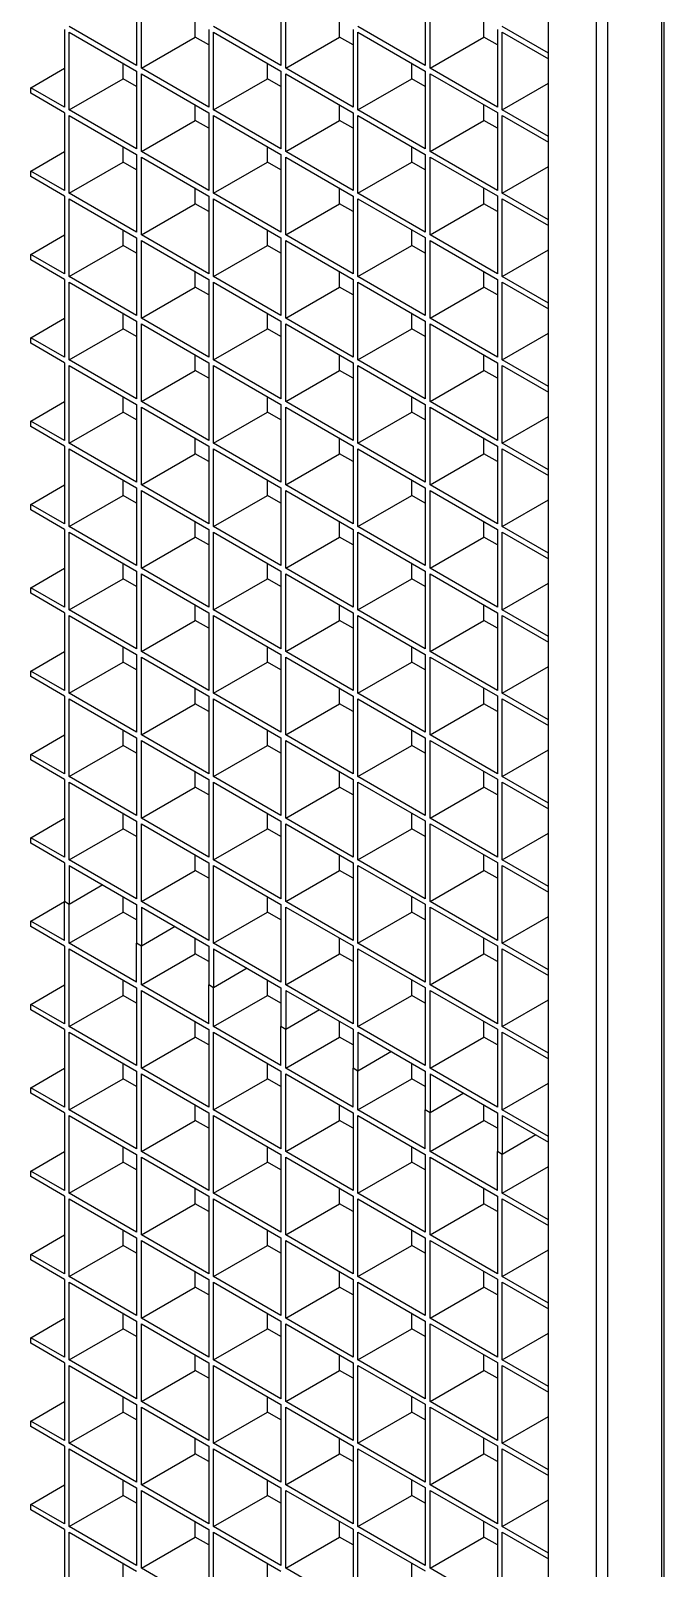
# Model space of a CAD drawing. Header units: millimetres. Extents: x -2042 to 12482, y -7966 to 2297.
# Drawn here: x 3453 to 3685, y -6466 to -5903 of the extents above; entities that cross this region are included whole.
import ezdxf

# ---------------------------------------------------------------- set-up
doc = ezdxf.new("R2010")
doc.units = ezdxf.units.MM

msp = doc.modelspace()

# ---------------------------------------------------------------- linework, layer by layer
at = {"linetype": 'Continuous'}
for p, q in [((3684.45, -7303.45), (3684.45, -4571.43)), ((3685.33, -7302.12), (3685.33, -4570.93)), ((3664.72, -7314.85), (3664.72, -4582.83)), ((3642.87, -7283.11), (3642.87, -4594.22)), ((3660.49, -7293.28), (3660.49, -4604.39)), ((3492.05, -5887.41), (3492.05, -5915.89)), ((3493.81, -5916.91), (3493.81, -5888.43)), ((3544.91, -5887.4), (3544.91, -5915.89)), ((3546.67, -5916.91), (3546.67, -5888.42)), ((3597.77, -5887.4), (3597.77, -5915.88)), ((3599.53, -5916.9), (3599.53, -5888.42)), ((3513.55, -5905.52), (3513.55, -5899.82)), ((3566.4, -5905.51), (3566.4, -5899.81)), ((3619.26, -5905.51), (3619.26, -5899.81)), ((3465.62, -5902.67), (3465.62, -5931.15)), ((3492.05, -5915.89), (3467.39, -5901.65)), ((3467.39, -5903.69), (3492.05, -5917.93)), ((3467.39, -5932.17), (3467.39, -5903.69)), ((3493.81, -5916.91), (3513.55, -5905.52)), ((3518.48, -5908.37), (3513.55, -5905.52)), ((3518.48, -5902.67), (3518.48, -5931.15)), ((3544.91, -5915.89), (3520.24, -5901.65)), ((3520.24, -5903.68), (3544.91, -5917.92)), ((3520.24, -5932.17), (3520.24, -5903.68)), ((3546.67, -5916.91), (3566.4, -5905.51)), ((3571.34, -5908.36), (3566.4, -5905.51)), ((3571.34, -5902.66), (3571.34, -5931.14)), ((3597.77, -5915.88), (3573.1, -5901.64)), ((3573.1, -5903.68), (3597.77, -5917.92)), ((3573.1, -5932.16), (3573.1, -5903.68)), ((3599.53, -5916.9), (3619.26, -5905.51)), ((3624.19, -5908.36), (3619.26, -5905.51)), ((3624.19, -5902.66), (3624.19, -5931.14)), ((3642.87, -5911.4), (3625.96, -5901.64)), ((3625.96, -5903.67), (3642.87, -5913.44)), ((3625.96, -5932.16), (3625.96, -5903.67)), ((3453.29, -5924.03), (3465.62, -5916.91)), ((3487.12, -5920.78), (3487.12, -5915.08)), ((3518.48, -5931.15), (3493.81, -5916.91)), ((3539.98, -5920.77), (3539.98, -5915.07)), ((3571.34, -5931.14), (3546.67, -5916.91)), ((3592.83, -5920.77), (3592.83, -5915.07)), ((3624.19, -5931.14), (3599.53, -5916.9)), ((3467.39, -5932.17), (3487.12, -5920.78)), ((3492.05, -5923.63), (3487.12, -5920.78)), ((3492.05, -5917.93), (3492.05, -5946.41)), ((3493.81, -5918.94), (3518.48, -5933.18)), ((3493.81, -5947.43), (3493.81, -5918.94)), ((3520.24, -5932.17), (3539.98, -5920.77)), ((3544.91, -5923.62), (3539.98, -5920.77)), ((3544.91, -5917.92), (3544.91, -5946.41)), ((3546.67, -5918.94), (3571.34, -5933.18)), ((3546.67, -5947.42), (3546.67, -5918.94)), ((3573.1, -5932.16), (3592.83, -5920.77)), ((3597.77, -5923.62), (3592.83, -5920.77)), ((3597.77, -5917.92), (3597.77, -5946.4)), ((3599.53, -5918.93), (3624.19, -5933.17)), ((3599.53, -5947.42), (3599.53, -5918.93)), ((3625.96, -5932.16), (3642.87, -5922.39)), ((3453.29, -5926.07), (3453.29, -5924.03)), ((3465.62, -5931.15), (3453.29, -5924.03)), ((3465.62, -5933.19), (3453.29, -5926.07)), ((3465.62, -5933.19), (3465.62, -5961.67)), ((3492.05, -5946.41), (3467.39, -5932.17)), ((3467.39, -5934.21), (3492.05, -5948.45)), ((3467.39, -5962.69), (3467.39, -5934.21)), ((3513.55, -5936.04), (3513.55, -5930.34)), ((3518.48, -5933.18), (3518.48, -5961.67)), ((3544.91, -5946.41), (3520.24, -5932.17)), ((3520.24, -5934.2), (3544.91, -5948.44)), ((3520.24, -5962.69), (3520.24, -5934.2)), ((3566.4, -5936.03), (3566.4, -5930.33)), ((3571.34, -5933.18), (3571.34, -5961.66)), ((3597.77, -5946.4), (3573.1, -5932.16)), ((3573.1, -5934.2), (3597.77, -5948.44)), ((3573.1, -5962.68), (3573.1, -5934.2)), ((3619.26, -5936.03), (3619.26, -5930.33)), ((3624.19, -5933.17), (3624.19, -5961.66)), ((3642.87, -5941.92), (3625.96, -5932.16)), ((3625.96, -5934.19), (3642.87, -5943.96)), ((3625.96, -5962.68), (3625.96, -5934.19)), ((3493.81, -5947.43), (3513.55, -5936.04)), ((3518.48, -5938.88), (3513.55, -5936.04)), ((3546.67, -5947.42), (3566.4, -5936.03)), ((3571.34, -5938.88), (3566.4, -5936.03)), ((3599.53, -5947.42), (3619.26, -5936.03)), ((3624.19, -5938.87), (3619.26, -5936.03)), ((3487.12, -5951.3), (3487.12, -5945.6)), ((3539.98, -5951.29), (3539.98, -5945.59)), ((3592.83, -5951.29), (3592.83, -5945.59)), ((3453.29, -5954.55), (3465.62, -5947.43)), ((3467.39, -5962.69), (3487.12, -5951.3)), ((3492.05, -5954.15), (3487.12, -5951.3)), ((3492.05, -5948.45), (3492.05, -5976.93)), ((3518.48, -5961.67), (3493.81, -5947.43)), ((3493.81, -5949.46), (3518.48, -5963.7)), ((3493.81, -5977.95), (3493.81, -5949.46)), ((3520.24, -5962.69), (3539.98, -5951.29)), ((3544.91, -5954.14), (3539.98, -5951.29)), ((3544.91, -5948.44), (3544.91, -5976.92)), ((3571.34, -5961.66), (3546.67, -5947.42)), ((3546.67, -5949.46), (3571.34, -5963.7)), ((3546.67, -5977.94), (3546.67, -5949.46)), ((3573.1, -5962.68), (3592.83, -5951.29)), ((3597.77, -5954.14), (3592.83, -5951.29)), ((3597.77, -5948.44), (3597.77, -5976.92)), ((3624.19, -5961.66), (3599.53, -5947.42)), ((3599.53, -5949.45), (3624.19, -5963.69)), ((3599.53, -5977.94), (3599.53, -5949.45)), ((3453.29, -5956.59), (3453.29, -5954.55)), ((3465.62, -5961.67), (3453.29, -5954.55)), ((3465.62, -5963.71), (3453.29, -5956.59)), ((3625.96, -5962.68), (3642.87, -5952.91)), ((3492.05, -5976.93), (3467.39, -5962.69)), ((3513.55, -5966.56), (3513.55, -5960.85)), ((3544.91, -5976.92), (3520.24, -5962.69)), ((3566.4, -5966.55), (3566.4, -5960.85)), ((3597.77, -5976.92), (3573.1, -5962.68)), ((3619.26, -5966.55), (3619.26, -5960.85)), ((3642.87, -5972.44), (3625.96, -5962.68)), ((3465.62, -5963.71), (3465.62, -5992.19)), ((3467.39, -5964.72), (3492.05, -5978.96)), ((3467.39, -5993.21), (3467.39, -5964.72)), ((3493.81, -5977.95), (3513.55, -5966.56)), ((3518.48, -5969.4), (3513.55, -5966.56)), ((3518.48, -5963.7), (3518.48, -5992.19)), ((3520.24, -5964.72), (3544.91, -5978.96)), ((3520.24, -5993.2), (3520.24, -5964.72)), ((3546.67, -5977.94), (3566.4, -5966.55)), ((3571.34, -5969.4), (3566.4, -5966.55)), ((3571.34, -5963.7), (3571.34, -5992.18)), ((3573.1, -5964.71), (3597.77, -5978.95)), ((3573.1, -5993.2), (3573.1, -5964.71)), ((3599.53, -5977.94), (3619.26, -5966.55)), ((3624.19, -5969.39), (3619.26, -5966.55)), ((3624.19, -5963.69), (3624.19, -5992.18)), ((3625.96, -5964.71), (3642.87, -5974.47)), ((3625.96, -5993.19), (3625.96, -5964.71)), ((3453.29, -5985.07), (3465.62, -5977.95)), ((3487.12, -5981.82), (3487.12, -5976.12)), ((3492.05, -5978.96), (3492.05, -6007.45)), ((3518.48, -5992.19), (3493.81, -5977.95)), ((3539.98, -5981.81), (3539.98, -5976.11)), ((3544.91, -5978.96), (3544.91, -6007.44)), ((3571.34, -5992.18), (3546.67, -5977.94)), ((3592.83, -5981.81), (3592.83, -5976.11)), ((3597.77, -5978.95), (3597.77, -6007.44)), ((3624.19, -5992.18), (3599.53, -5977.94)), ((3453.29, -5987.11), (3453.29, -5985.07)), ((3465.62, -5992.19), (3453.29, -5985.07)), ((3467.39, -5993.21), (3487.12, -5981.82)), ((3492.05, -5984.67), (3487.12, -5981.82)), ((3493.81, -5979.98), (3518.48, -5994.22)), ((3493.81, -6008.47), (3493.81, -5979.98)), ((3520.24, -5993.2), (3539.98, -5981.81)), ((3544.91, -5984.66), (3539.98, -5981.81)), ((3546.67, -5979.98), (3571.34, -5994.22)), ((3546.67, -6008.46), (3546.67, -5979.98)), ((3573.1, -5993.2), (3592.83, -5981.81)), ((3597.77, -5984.65), (3592.83, -5981.81)), ((3599.53, -5979.97), (3624.19, -5994.21)), ((3599.53, -6008.46), (3599.53, -5979.97)), ((3625.96, -5993.19), (3642.87, -5983.43)), ((3465.62, -5994.23), (3453.29, -5987.11)), ((3465.62, -5994.23), (3465.62, -6022.71)), ((3492.05, -6007.45), (3467.39, -5993.21)), ((3467.39, -5995.24), (3492.05, -6009.48)), ((3467.39, -6023.73), (3467.39, -5995.24)), ((3513.55, -5997.07), (3513.55, -5991.37)), ((3518.48, -5994.22), (3518.48, -6022.71)), ((3544.91, -6007.44), (3520.24, -5993.2)), ((3520.24, -5995.24), (3544.91, -6009.48)), ((3520.24, -6023.72), (3520.24, -5995.24)), ((3566.4, -5997.07), (3566.4, -5991.37)), ((3571.34, -5994.22), (3571.34, -6022.7)), ((3597.77, -6007.44), (3573.1, -5993.2)), ((3573.1, -5995.23), (3597.77, -6009.47)), ((3573.1, -6023.72), (3573.1, -5995.23)), ((3619.26, -5997.06), (3619.26, -5991.36)), ((3624.19, -5994.21), (3624.19, -6022.7)), ((3642.87, -6002.96), (3625.96, -5993.19)), ((3625.96, -5995.23), (3642.87, -6004.99)), ((3625.96, -6023.71), (3625.96, -5995.23)), ((3493.81, -6008.47), (3513.55, -5997.07)), ((3518.48, -5999.92), (3513.55, -5997.07)), ((3546.67, -6008.46), (3566.4, -5997.07)), ((3571.34, -5999.92), (3566.4, -5997.07)), ((3599.53, -6008.46), (3619.26, -5997.06)), ((3624.19, -5999.91), (3619.26, -5997.06)), ((3487.12, -6012.34), (3487.12, -6006.64)), ((3539.98, -6012.33), (3539.98, -6006.63)), ((3592.83, -6012.33), (3592.83, -6006.63)), ((3453.29, -6015.59), (3465.62, -6008.47)), ((3467.39, -6023.73), (3487.12, -6012.34)), ((3492.05, -6015.18), (3487.12, -6012.34)), ((3492.05, -6009.48), (3492.05, -6037.97)), ((3518.48, -6022.71), (3493.81, -6008.47)), ((3493.81, -6010.5), (3518.48, -6024.74)), ((3493.81, -6038.98), (3493.81, -6010.5)), ((3520.24, -6023.72), (3539.98, -6012.33)), ((3544.91, -6015.18), (3539.98, -6012.33)), ((3544.91, -6009.48), (3544.91, -6037.96)), ((3571.34, -6022.7), (3546.67, -6008.46)), ((3546.67, -6010.5), (3571.34, -6024.73)), ((3546.67, -6038.98), (3546.67, -6010.5)), ((3573.1, -6023.72), (3592.83, -6012.33)), ((3597.77, -6015.17), (3592.83, -6012.33)), ((3597.77, -6009.47), (3597.77, -6037.96)), ((3624.19, -6022.7), (3599.53, -6008.46)), ((3599.53, -6010.49), (3624.19, -6024.73)), ((3599.53, -6038.97), (3599.53, -6010.49)), ((3453.29, -6017.63), (3453.29, -6015.59)), ((3465.62, -6022.71), (3453.29, -6015.59)), ((3465.62, -6024.74), (3453.29, -6017.63)), ((3625.96, -6023.71), (3642.87, -6013.95)), ((3465.62, -6024.74), (3465.62, -6053.23)), ((3492.05, -6037.97), (3467.39, -6023.73)), ((3513.55, -6027.59), (3513.55, -6021.89)), ((3518.48, -6024.74), (3518.48, -6053.22)), ((3544.91, -6037.96), (3520.24, -6023.72)), ((3566.4, -6027.59), (3566.4, -6021.89)), ((3571.34, -6024.73), (3571.34, -6053.22)), ((3597.77, -6037.96), (3573.1, -6023.72)), ((3619.26, -6027.58), (3619.26, -6021.88)), ((3624.19, -6024.73), (3624.19, -6053.21)), ((3642.87, -6033.48), (3625.96, -6023.71)), ((3467.39, -6025.76), (3492.05, -6040)), ((3467.39, -6054.25), (3467.39, -6025.76)), ((3493.81, -6038.98), (3513.55, -6027.59)), ((3518.48, -6030.44), (3513.55, -6027.59)), ((3520.24, -6025.76), (3544.91, -6040)), ((3520.24, -6054.24), (3520.24, -6025.76)), ((3546.67, -6038.98), (3566.4, -6027.59)), ((3571.34, -6030.44), (3566.4, -6027.59)), ((3573.1, -6025.75), (3597.77, -6039.99)), ((3573.1, -6054.24), (3573.1, -6025.75)), ((3599.53, -6038.97), (3619.26, -6027.58)), ((3624.19, -6030.43), (3619.26, -6027.58)), ((3625.96, -6025.75), (3642.87, -6035.51)), ((3625.96, -6054.23), (3625.96, -6025.75)), ((3453.29, -6046.11), (3465.62, -6038.99)), ((3487.12, -6042.85), (3487.12, -6037.15)), ((3492.05, -6040), (3492.05, -6068.49)), ((3518.48, -6053.22), (3493.81, -6038.98)), ((3493.81, -6041.02), (3518.48, -6055.26)), ((3493.81, -6069.5), (3493.81, -6041.02)), ((3539.98, -6042.85), (3539.98, -6037.15)), ((3544.91, -6040), (3544.91, -6068.48)), ((3571.34, -6053.22), (3546.67, -6038.98)), ((3546.67, -6041.01), (3571.34, -6055.25)), ((3546.67, -6069.5), (3546.67, -6041.01)), ((3592.83, -6042.84), (3592.83, -6037.14)), ((3597.77, -6039.99), (3597.77, -6068.48)), ((3624.19, -6053.21), (3599.53, -6038.97)), ((3599.53, -6041.01), (3624.19, -6055.25)), ((3599.53, -6069.49), (3599.53, -6041.01)), ((3453.29, -6048.14), (3453.29, -6046.11)), ((3465.62, -6053.23), (3453.29, -6046.11)), ((3467.39, -6054.25), (3487.12, -6042.85)), ((3492.05, -6045.7), (3487.12, -6042.85)), ((3520.24, -6054.24), (3539.98, -6042.85)), ((3544.91, -6045.7), (3539.98, -6042.85)), ((3573.1, -6054.24), (3592.83, -6042.84)), ((3597.77, -6045.69), (3592.83, -6042.84)), ((3625.96, -6054.23), (3642.87, -6044.47)), ((3465.62, -6055.26), (3453.29, -6048.14)), ((3513.55, -6058.11), (3513.55, -6052.41)), ((3566.4, -6058.11), (3566.4, -6052.41)), ((3619.26, -6058.1), (3619.26, -6052.4)), ((3465.62, -6055.26), (3465.62, -6083.75)), ((3492.05, -6068.49), (3467.39, -6054.25)), ((3467.39, -6056.28), (3492.05, -6070.52)), ((3467.39, -6084.76), (3467.39, -6056.28)), ((3493.81, -6069.5), (3513.55, -6058.11)), ((3518.48, -6060.96), (3513.55, -6058.11)), ((3518.48, -6055.26), (3518.48, -6083.74)), ((3544.91, -6068.48), (3520.24, -6054.24)), ((3520.24, -6056.28), (3544.91, -6070.52)), ((3520.24, -6084.76), (3520.24, -6056.28)), ((3546.67, -6069.5), (3566.4, -6058.11)), ((3571.34, -6060.95), (3566.4, -6058.11)), ((3571.34, -6055.25), (3571.34, -6083.74)), ((3597.77, -6068.48), (3573.1, -6054.24)), ((3573.1, -6056.27), (3597.77, -6070.51)), ((3573.1, -6084.75), (3573.1, -6056.27)), ((3599.53, -6069.49), (3619.26, -6058.1)), ((3624.19, -6060.95), (3619.26, -6058.1)), ((3624.19, -6055.25), (3624.19, -6083.73)), ((3642.87, -6064), (3625.96, -6054.23)), ((3625.96, -6056.27), (3642.87, -6066.03)), ((3625.96, -6084.75), (3625.96, -6056.27)), ((3453.29, -6076.63), (3465.62, -6069.51)), ((3487.12, -6073.37), (3487.12, -6067.67)), ((3518.48, -6083.74), (3493.81, -6069.5)), ((3539.98, -6073.37), (3539.98, -6067.67)), ((3571.34, -6083.74), (3546.67, -6069.5)), ((3592.83, -6073.36), (3592.83, -6067.66)), ((3624.19, -6083.73), (3599.53, -6069.49)), ((3467.39, -6084.76), (3487.12, -6073.37)), ((3492.05, -6076.22), (3487.12, -6073.37)), ((3492.05, -6070.52), (3492.05, -6099)), ((3493.81, -6071.54), (3518.48, -6085.78)), ((3493.81, -6100.02), (3493.81, -6071.54)), ((3520.24, -6084.76), (3539.98, -6073.37)), ((3544.91, -6076.22), (3539.98, -6073.37)), ((3544.91, -6070.52), (3544.91, -6099)), ((3546.67, -6071.53), (3571.34, -6085.77)), ((3546.67, -6100.02), (3546.67, -6071.53)), ((3573.1, -6084.75), (3592.83, -6073.36)), ((3597.77, -6076.21), (3592.83, -6073.36)), ((3597.77, -6070.51), (3597.77, -6098.99)), ((3599.53, -6071.53), (3624.19, -6085.77)), ((3599.53, -6100.01), (3599.53, -6071.53)), ((3625.96, -6084.75), (3642.87, -6074.99)), ((3453.29, -6078.66), (3453.29, -6076.63)), ((3465.62, -6083.75), (3453.29, -6076.63)), ((3465.62, -6085.78), (3453.29, -6078.66)), ((3465.62, -6085.78), (3465.62, -6114.27)), ((3492.05, -6099), (3467.39, -6084.76)), ((3467.39, -6086.8), (3492.05, -6101.04)), ((3467.39, -6115.28), (3467.39, -6086.8)), ((3513.55, -6088.63), (3513.55, -6082.93)), ((3518.48, -6085.78), (3518.48, -6114.26)), ((3544.91, -6099), (3520.24, -6084.76)), ((3520.24, -6086.79), (3544.91, -6101.03)), ((3520.24, -6115.28), (3520.24, -6086.79)), ((3566.4, -6088.62), (3566.4, -6082.92)), ((3571.34, -6085.77), (3571.34, -6114.26)), ((3597.77, -6098.99), (3573.1, -6084.75)), ((3573.1, -6086.79), (3597.77, -6101.03)), ((3573.1, -6115.27), (3573.1, -6086.79)), ((3619.26, -6088.62), (3619.26, -6082.92)), ((3624.19, -6085.77), (3624.19, -6114.25)), ((3642.87, -6094.51), (3625.96, -6084.75)), ((3625.96, -6086.78), (3642.87, -6096.55)), ((3625.96, -6115.27), (3625.96, -6086.78)), ((3493.81, -6100.02), (3513.55, -6088.63)), ((3518.48, -6091.48), (3513.55, -6088.63)), ((3546.67, -6100.02), (3566.4, -6088.62)), ((3571.34, -6091.47), (3566.4, -6088.62)), ((3599.53, -6100.01), (3619.26, -6088.62)), ((3624.19, -6091.47), (3619.26, -6088.62)), ((3453.29, -6107.15), (3465.62, -6100.03)), ((3487.12, -6103.89), (3487.12, -6098.19)), ((3492.05, -6101.04), (3492.05, -6129.52)), ((3518.48, -6114.26), (3493.81, -6100.02)), ((3493.81, -6102.06), (3518.48, -6116.3)), ((3493.81, -6130.54), (3493.81, -6102.06)), ((3539.98, -6103.89), (3539.98, -6098.19)), ((3544.91, -6101.03), (3544.91, -6129.52)), ((3571.34, -6114.26), (3546.67, -6100.02)), ((3546.67, -6102.05), (3571.34, -6116.29)), ((3546.67, -6130.53), (3546.67, -6102.05)), ((3592.83, -6103.88), (3592.83, -6098.18)), ((3597.77, -6101.03), (3597.77, -6129.51)), ((3624.19, -6114.25), (3599.53, -6100.01)), ((3599.53, -6102.05), (3624.19, -6116.29)), ((3599.53, -6130.53), (3599.53, -6102.05)), ((3453.29, -6109.18), (3453.29, -6107.15)), ((3465.62, -6114.27), (3453.29, -6107.15)), ((3465.62, -6116.3), (3453.29, -6109.18)), ((3467.39, -6115.28), (3487.12, -6103.89)), ((3492.05, -6106.74), (3487.12, -6103.89)), ((3520.24, -6115.28), (3539.98, -6103.89)), ((3544.91, -6106.73), (3539.98, -6103.89)), ((3573.1, -6115.27), (3592.83, -6103.88)), ((3597.77, -6106.73), (3592.83, -6103.88)), ((3625.96, -6115.27), (3642.87, -6105.5)), ((3513.55, -6119.15), (3513.55, -6113.45)), ((3566.4, -6119.14), (3566.4, -6113.44)), ((3619.26, -6119.14), (3619.26, -6113.44)), ((3465.62, -6116.3), (3465.62, -6144.78)), ((3492.05, -6129.52), (3467.39, -6115.28)), ((3467.39, -6117.32), (3492.05, -6131.56)), ((3467.39, -6145.8), (3467.39, -6117.32)), ((3493.81, -6130.54), (3513.55, -6119.15)), ((3518.48, -6122), (3513.55, -6119.15)), ((3518.48, -6116.3), (3518.48, -6144.78)), ((3544.91, -6129.52), (3520.24, -6115.28)), ((3520.24, -6117.31), (3544.91, -6131.55)), ((3520.24, -6145.8), (3520.24, -6117.31)), ((3546.67, -6130.53), (3566.4, -6119.14)), ((3571.34, -6121.99), (3566.4, -6119.14)), ((3571.34, -6116.29), (3571.34, -6144.77)), ((3597.77, -6129.51), (3573.1, -6115.27)), ((3573.1, -6117.31), (3597.77, -6131.55)), ((3573.1, -6145.79), (3573.1, -6117.31)), ((3599.53, -6130.53), (3619.26, -6119.14)), ((3624.19, -6121.99), (3619.26, -6119.14)), ((3624.19, -6116.29), (3624.19, -6144.77)), ((3642.87, -6125.03), (3625.96, -6115.27)), ((3625.96, -6117.3), (3642.87, -6127.07)), ((3625.96, -6145.79), (3625.96, -6117.3)), ((3453.29, -6137.66), (3465.62, -6130.54)), ((3487.12, -6134.41), (3487.12, -6128.71)), ((3492.05, -6131.56), (3492.05, -6160.04)), ((3518.48, -6144.78), (3493.81, -6130.54)), ((3539.98, -6134.41), (3539.98, -6128.7)), ((3544.91, -6131.55), (3544.91, -6160.04)), ((3571.34, -6144.77), (3546.67, -6130.53)), ((3592.83, -6134.4), (3592.83, -6128.7)), ((3597.77, -6131.55), (3597.77, -6160.03)), ((3624.19, -6144.77), (3599.53, -6130.53)), ((3467.39, -6145.8), (3487.12, -6134.41)), ((3492.05, -6137.26), (3487.12, -6134.41)), ((3493.81, -6132.57), (3518.48, -6146.81)), ((3493.81, -6161.06), (3493.81, -6132.57)), ((3520.24, -6145.8), (3539.98, -6134.41)), ((3544.91, -6137.25), (3539.98, -6134.41)), ((3546.67, -6132.57), (3571.34, -6146.81)), ((3546.67, -6161.05), (3546.67, -6132.57)), ((3573.1, -6145.79), (3592.83, -6134.4)), ((3597.77, -6137.25), (3592.83, -6134.4)), ((3599.53, -6132.56), (3624.19, -6146.8)), ((3599.53, -6161.05), (3599.53, -6132.56)), ((3625.96, -6145.79), (3642.87, -6136.02)), ((3453.29, -6139.7), (3453.29, -6137.66)), ((3465.62, -6144.78), (3453.29, -6137.66)), ((3465.62, -6146.82), (3453.29, -6139.7)), ((3465.62, -6146.82), (3465.62, -6175.3)), ((3492.05, -6160.04), (3467.39, -6145.8)), ((3467.39, -6147.84), (3492.05, -6162.08)), ((3467.39, -6176.32), (3467.39, -6147.84)), ((3513.55, -6149.67), (3513.55, -6143.97)), ((3518.48, -6146.81), (3518.48, -6175.3)), ((3544.91, -6160.04), (3520.24, -6145.8)), ((3520.24, -6147.83), (3544.91, -6162.07)), ((3520.24, -6176.32), (3520.24, -6147.83)), ((3566.4, -6149.66), (3566.4, -6143.96)), ((3571.34, -6146.81), (3571.34, -6175.29)), ((3597.77, -6160.03), (3573.1, -6145.79)), ((3573.1, -6147.83), (3597.77, -6162.07)), ((3573.1, -6176.31), (3573.1, -6147.83)), ((3619.26, -6149.66), (3619.26, -6143.96)), ((3624.19, -6146.8), (3624.19, -6175.29)), ((3642.87, -6155.55), (3625.96, -6145.79)), ((3625.96, -6147.82), (3642.87, -6157.59)), ((3625.96, -6176.31), (3625.96, -6147.82)), ((3493.81, -6161.06), (3513.55, -6149.67)), ((3518.48, -6152.51), (3513.55, -6149.67)), ((3546.67, -6161.05), (3566.4, -6149.66)), ((3571.34, -6152.51), (3566.4, -6149.66)), ((3599.53, -6161.05), (3619.26, -6149.66)), ((3624.19, -6152.5), (3619.26, -6149.66)), ((3487.12, -6164.93), (3487.12, -6159.23)), ((3539.98, -6164.92), (3539.98, -6159.22)), ((3592.83, -6164.92), (3592.83, -6159.22)), ((3453.29, -6168.18), (3465.62, -6161.06)), ((3467.39, -6176.32), (3487.12, -6164.93)), ((3492.05, -6167.78), (3487.12, -6164.93)), ((3492.05, -6162.08), (3492.05, -6190.56)), ((3518.48, -6175.3), (3493.81, -6161.06)), ((3493.81, -6163.09), (3518.48, -6177.33)), ((3493.81, -6191.58), (3493.81, -6163.09)), ((3520.24, -6176.32), (3539.98, -6164.92)), ((3544.91, -6167.77), (3539.98, -6164.92)), ((3544.91, -6162.07), (3544.91, -6190.55)), ((3571.34, -6175.29), (3546.67, -6161.05)), ((3546.67, -6163.09), (3571.34, -6177.33)), ((3546.67, -6191.57), (3546.67, -6163.09)), ((3573.1, -6176.31), (3592.83, -6164.92)), ((3597.77, -6167.77), (3592.83, -6164.92)), ((3597.77, -6162.07), (3597.77, -6190.55)), ((3624.19, -6175.29), (3599.53, -6161.05)), ((3599.53, -6163.08), (3624.19, -6177.32)), ((3599.53, -6191.57), (3599.53, -6163.08)), ((3453.29, -6170.22), (3453.29, -6168.18)), ((3465.62, -6175.3), (3453.29, -6168.18)), ((3465.62, -6177.34), (3453.29, -6170.22)), ((3625.96, -6176.31), (3642.87, -6166.54)), ((3492.05, -6190.56), (3467.39, -6176.32)), ((3513.55, -6180.19), (3513.55, -6174.48)), ((3544.91, -6190.55), (3520.24, -6176.32)), ((3566.4, -6180.18), (3566.4, -6174.48)), ((3597.77, -6190.55), (3573.1, -6176.31)), ((3619.26, -6180.18), (3619.26, -6174.47)), ((3642.87, -6186.07), (3625.96, -6176.31)), ((3465.62, -6177.34), (3465.62, -6205.82)), ((3467.39, -6178.35), (3492.05, -6192.59)), ((3467.39, -6206.84), (3467.39, -6178.35)), ((3493.81, -6191.58), (3513.55, -6180.19)), ((3518.48, -6183.03), (3513.55, -6180.19)), ((3518.48, -6177.33), (3518.48, -6205.82)), ((3520.24, -6178.35), (3544.91, -6192.59)), ((3520.24, -6206.83), (3520.24, -6178.35)), ((3546.67, -6191.57), (3566.4, -6180.18)), ((3571.34, -6183.03), (3566.4, -6180.18)), ((3571.34, -6177.33), (3571.34, -6205.81)), ((3573.1, -6178.34), (3597.77, -6192.58)), ((3573.1, -6206.83), (3573.1, -6178.34)), ((3599.53, -6191.57), (3619.26, -6180.18)), ((3624.19, -6183.02), (3619.26, -6180.18)), ((3624.19, -6177.32), (3624.19, -6205.81)), ((3625.96, -6178.34), (3642.87, -6188.1)), ((3625.96, -6206.82), (3625.96, -6178.34)), ((3453.29, -6198.7), (3465.62, -6191.58)), ((3487.12, -6195.45), (3487.12, -6189.75)), ((3492.05, -6192.59), (3492.05, -6221.08)), ((3518.48, -6205.82), (3493.81, -6191.58)), ((3493.81, -6193.61), (3518.48, -6207.85)), ((3493.81, -6222.1), (3493.81, -6193.61)), ((3539.98, -6195.44), (3539.98, -6189.74)), ((3544.91, -6192.59), (3544.91, -6221.07)), ((3571.34, -6205.81), (3546.67, -6191.57)), ((3546.67, -6193.61), (3571.34, -6207.85)), ((3546.67, -6222.09), (3546.67, -6193.61)), ((3592.83, -6195.44), (3592.83, -6189.74)), ((3597.77, -6192.58), (3597.77, -6221.07)), ((3624.19, -6205.81), (3599.53, -6191.57)), ((3599.53, -6193.6), (3624.19, -6207.84)), ((3599.53, -6222.09), (3599.53, -6193.6)), ((3453.29, -6200.74), (3453.29, -6198.7)), ((3465.62, -6205.82), (3453.29, -6198.7)), ((3467.39, -6206.84), (3487.12, -6195.45)), ((3492.05, -6198.29), (3487.12, -6195.45)), ((3520.24, -6206.83), (3539.98, -6195.44)), ((3544.91, -6198.29), (3539.98, -6195.44)), ((3573.1, -6206.83), (3592.83, -6195.44)), ((3597.77, -6198.29), (3592.83, -6195.44)), ((3625.96, -6206.82), (3642.87, -6197.06)), ((3465.62, -6207.86), (3453.29, -6200.74)), ((3513.55, -6210.7), (3513.55, -6205)), ((3566.4, -6210.7), (3566.4, -6205)), ((3619.26, -6210.69), (3619.26, -6204.99)), ((3465.62, -6207.86), (3465.62, -6222.1)), ((3492.05, -6221.08), (3467.39, -6206.84)), ((3467.39, -6208.87), (3492.05, -6223.11)), ((3467.39, -6208.87), (3467.39, -6223.12)), ((3493.81, -6222.1), (3513.55, -6210.7)), ((3518.48, -6213.55), (3513.55, -6210.7)), ((3518.48, -6207.85), (3518.48, -6236.34)), ((3544.91, -6221.07), (3520.24, -6206.83)), ((3520.24, -6208.87), (3544.91, -6223.11)), ((3520.24, -6237.35), (3520.24, -6208.87)), ((3546.67, -6222.09), (3566.4, -6210.7)), ((3571.34, -6213.55), (3566.4, -6210.7)), ((3571.34, -6207.85), (3571.34, -6236.33)), ((3597.77, -6221.07), (3573.1, -6206.83)), ((3573.1, -6208.86), (3597.77, -6223.1)), ((3573.1, -6237.35), (3573.1, -6208.86)), ((3599.53, -6222.09), (3619.26, -6210.69)), ((3624.19, -6213.54), (3619.26, -6210.69)), ((3624.19, -6207.84), (3624.19, -6236.33)), ((3642.87, -6216.59), (3625.96, -6206.82)), ((3625.96, -6208.86), (3642.87, -6218.62)), ((3625.96, -6237.34), (3625.96, -6208.86)), ((3479.72, -6215.99), (3467.39, -6223.12)), ((3487.12, -6225.97), (3487.12, -6220.27)), ((3539.98, -6225.96), (3539.98, -6220.26)), ((3592.83, -6225.96), (3592.83, -6220.25)), ((3453.29, -6229.22), (3465.62, -6222.1)), ((3467.39, -6223.12), (3465.62, -6222.1)), ((3465.62, -6236.34), (3465.62, -6222.1)), ((3467.39, -6237.36), (3467.39, -6223.12)), ((3467.39, -6237.36), (3487.12, -6225.97)), ((3492.05, -6228.81), (3487.12, -6225.97)), ((3492.05, -6223.11), (3492.05, -6237.35)), ((3518.48, -6236.34), (3493.81, -6222.1)), ((3493.81, -6224.13), (3518.48, -6238.37)), ((3493.81, -6224.13), (3493.81, -6238.37)), ((3520.24, -6237.35), (3539.98, -6225.96)), ((3544.91, -6228.81), (3539.98, -6225.96)), ((3544.91, -6223.11), (3544.91, -6251.59)), ((3571.34, -6236.33), (3546.67, -6222.09)), ((3546.67, -6224.13), (3571.34, -6238.36)), ((3546.67, -6252.61), (3546.67, -6224.13)), ((3573.1, -6237.35), (3592.83, -6225.96)), ((3597.77, -6228.8), (3592.83, -6225.96)), ((3597.77, -6223.1), (3597.77, -6251.59)), ((3624.19, -6236.33), (3599.53, -6222.09)), ((3599.53, -6224.12), (3624.19, -6238.36)), ((3599.53, -6252.6), (3599.53, -6224.12)), ((3625.96, -6237.34), (3642.87, -6227.58)), ((3453.29, -6231.25), (3453.29, -6229.22)), ((3465.62, -6236.34), (3453.29, -6229.22)), ((3465.62, -6238.37), (3453.29, -6231.25)), ((3506.15, -6231.25), (3493.81, -6238.37)), ((3465.62, -6238.37), (3465.62, -6266.86)), ((3492.05, -6251.6), (3467.39, -6237.36)), ((3493.81, -6238.37), (3492.05, -6237.35)), ((3492.05, -6251.6), (3492.05, -6237.35)), ((3493.81, -6252.61), (3493.81, -6238.37)), ((3513.55, -6241.22), (3513.55, -6235.52)), ((3518.48, -6238.37), (3518.48, -6252.61)), ((3544.91, -6251.59), (3520.24, -6237.35)), ((3566.4, -6241.22), (3566.4, -6235.52)), ((3571.34, -6238.36), (3571.34, -6266.85)), ((3597.77, -6251.59), (3573.1, -6237.35)), ((3619.26, -6241.21), (3619.26, -6235.51)), ((3624.19, -6238.36), (3624.19, -6266.84)), ((3642.87, -6247.11), (3625.96, -6237.34)), ((3467.39, -6239.39), (3492.05, -6253.63)), ((3467.39, -6267.88), (3467.39, -6239.39)), ((3493.81, -6252.61), (3513.55, -6241.22)), ((3518.48, -6244.07), (3513.55, -6241.22)), ((3520.24, -6239.39), (3544.91, -6253.63)), ((3520.24, -6239.39), (3520.24, -6253.63)), ((3546.67, -6252.61), (3566.4, -6241.22)), ((3571.34, -6244.07), (3566.4, -6241.22)), ((3573.1, -6239.38), (3597.77, -6253.62)), ((3573.1, -6267.87), (3573.1, -6239.38)), ((3599.53, -6252.6), (3619.26, -6241.21)), ((3624.19, -6244.06), (3619.26, -6241.21)), ((3625.96, -6239.38), (3642.87, -6249.14)), ((3625.96, -6267.86), (3625.96, -6239.38)), ((3532.58, -6246.51), (3520.24, -6253.63)), ((3453.29, -6259.74), (3465.62, -6252.62)), ((3487.12, -6256.48), (3487.12, -6250.78)), ((3492.05, -6253.63), (3492.05, -6282.12)), ((3518.48, -6266.85), (3493.81, -6252.61)), ((3493.81, -6254.65), (3518.48, -6268.89)), ((3493.81, -6283.13), (3493.81, -6254.65)), ((3520.24, -6253.63), (3518.48, -6252.61)), ((3518.48, -6266.85), (3518.48, -6252.61)), ((3520.24, -6267.87), (3520.24, -6253.63)), ((3539.98, -6256.48), (3539.98, -6250.78)), ((3544.91, -6253.63), (3544.91, -6267.87)), ((3571.34, -6266.85), (3546.67, -6252.61)), ((3546.67, -6254.64), (3571.34, -6268.88)), ((3546.67, -6254.64), (3546.67, -6268.89)), ((3592.83, -6256.47), (3592.83, -6250.77)), ((3597.77, -6253.62), (3597.77, -6282.11)), ((3624.19, -6266.84), (3599.53, -6252.6)), ((3599.53, -6254.64), (3624.19, -6268.88)), ((3599.53, -6283.12), (3599.53, -6254.64)), ((3453.29, -6261.77), (3453.29, -6259.74)), ((3465.62, -6266.86), (3453.29, -6259.74)), ((3467.39, -6267.88), (3487.12, -6256.48)), ((3492.05, -6259.33), (3487.12, -6256.48)), ((3520.24, -6267.87), (3539.98, -6256.48)), ((3544.91, -6259.33), (3539.98, -6256.48)), ((3573.1, -6267.87), (3592.83, -6256.47)), ((3597.77, -6259.32), (3592.83, -6256.47)), ((3625.96, -6267.86), (3642.87, -6258.1)), ((3465.62, -6268.89), (3453.29, -6261.77)), ((3513.55, -6271.74), (3513.55, -6266.04)), ((3559.01, -6261.76), (3546.67, -6268.89)), ((3566.4, -6271.74), (3566.4, -6266.04)), ((3619.26, -6271.73), (3619.26, -6266.03)), ((3465.62, -6268.89), (3465.62, -6297.38)), ((3492.05, -6282.12), (3467.39, -6267.88)), ((3467.39, -6269.91), (3492.05, -6284.15)), ((3467.39, -6298.39), (3467.39, -6269.91)), ((3493.81, -6283.13), (3513.55, -6271.74)), ((3518.48, -6274.59), (3513.55, -6271.74)), ((3518.48, -6268.89), (3518.48, -6297.37)), ((3544.91, -6282.11), (3520.24, -6267.87)), ((3520.24, -6269.91), (3544.91, -6284.15)), ((3520.24, -6298.39), (3520.24, -6269.91)), ((3546.67, -6268.89), (3544.91, -6267.87)), ((3544.91, -6282.11), (3544.91, -6267.87)), ((3546.67, -6283.13), (3546.67, -6268.89)), ((3546.67, -6283.13), (3566.4, -6271.74)), ((3571.34, -6274.58), (3566.4, -6271.74)), ((3571.34, -6268.88), (3571.34, -6283.13)), ((3597.77, -6282.11), (3573.1, -6267.87)), ((3573.1, -6269.9), (3597.77, -6284.14)), ((3573.1, -6269.9), (3573.1, -6284.14)), ((3599.53, -6283.12), (3619.26, -6271.73)), ((3624.19, -6274.58), (3619.26, -6271.73)), ((3624.19, -6268.88), (3624.19, -6297.36)), ((3642.87, -6277.63), (3625.96, -6267.86)), ((3625.96, -6269.9), (3642.87, -6279.66)), ((3625.96, -6298.38), (3625.96, -6269.9)), ((3585.43, -6277.02), (3573.1, -6284.14)), ((3453.29, -6290.26), (3465.62, -6283.14)), ((3487.12, -6287), (3487.12, -6281.3)), ((3518.48, -6297.37), (3493.81, -6283.13)), ((3539.98, -6287), (3539.98, -6281.3)), ((3571.34, -6297.37), (3546.67, -6283.13)), ((3573.1, -6284.14), (3571.34, -6283.13)), ((3571.34, -6297.37), (3571.34, -6283.13)), ((3592.83, -6286.99), (3592.83, -6281.29)), ((3624.19, -6297.36), (3599.53, -6283.12)), ((3467.39, -6298.39), (3487.12, -6287)), ((3492.05, -6289.85), (3487.12, -6287)), ((3492.05, -6284.15), (3492.05, -6312.63)), ((3493.81, -6285.17), (3518.48, -6299.41)), ((3493.81, -6313.65), (3493.81, -6285.17)), ((3520.24, -6298.39), (3539.98, -6287)), ((3544.91, -6289.85), (3539.98, -6287)), ((3544.91, -6284.15), (3544.91, -6312.63)), ((3546.67, -6285.16), (3571.34, -6299.4)), ((3546.67, -6313.65), (3546.67, -6285.16)), ((3573.1, -6298.38), (3573.1, -6284.14)), ((3573.1, -6298.38), (3592.83, -6286.99)), ((3597.77, -6289.84), (3592.83, -6286.99)), ((3597.77, -6284.14), (3597.77, -6298.38)), ((3599.53, -6285.16), (3624.19, -6299.4)), ((3599.53, -6285.16), (3599.53, -6299.4)), ((3625.96, -6298.38), (3642.87, -6288.62)), ((3453.29, -6292.29), (3453.29, -6290.26)), ((3465.62, -6297.38), (3453.29, -6290.26)), ((3465.62, -6299.41), (3453.29, -6292.29)), ((3611.86, -6292.28), (3599.53, -6299.4)), ((3465.62, -6299.41), (3465.62, -6327.9)), ((3492.05, -6312.63), (3467.39, -6298.39)), ((3467.39, -6300.43), (3492.05, -6314.67)), ((3467.39, -6328.91), (3467.39, -6300.43)), ((3513.55, -6302.26), (3513.55, -6296.56)), ((3518.48, -6299.41), (3518.48, -6327.89)), ((3544.91, -6312.63), (3520.24, -6298.39)), ((3520.24, -6300.42), (3544.91, -6314.66)), ((3520.24, -6328.91), (3520.24, -6300.42)), ((3566.4, -6302.25), (3566.4, -6296.55)), ((3571.34, -6299.4), (3571.34, -6327.89)), ((3597.77, -6312.62), (3573.1, -6298.38)), ((3573.1, -6300.42), (3597.77, -6314.66)), ((3573.1, -6328.9), (3573.1, -6300.42)), ((3599.53, -6299.4), (3597.77, -6298.38)), ((3597.77, -6312.62), (3597.77, -6298.38)), ((3599.53, -6313.64), (3599.53, -6299.4)), ((3619.26, -6302.25), (3619.26, -6296.55)), ((3624.19, -6299.4), (3624.19, -6313.64)), ((3642.87, -6308.14), (3625.96, -6298.38)), ((3625.96, -6300.41), (3642.87, -6310.18)), ((3625.96, -6300.41), (3625.96, -6314.66)), ((3493.81, -6313.65), (3513.55, -6302.26)), ((3518.48, -6305.11), (3513.55, -6302.26)), ((3546.67, -6313.65), (3566.4, -6302.25)), ((3571.34, -6305.1), (3566.4, -6302.25)), ((3599.53, -6313.64), (3619.26, -6302.25)), ((3624.19, -6305.1), (3619.26, -6302.25)), ((3487.12, -6317.52), (3487.12, -6311.82)), ((3539.98, -6317.52), (3539.98, -6311.82)), ((3592.83, -6317.51), (3592.83, -6311.81)), ((3638.29, -6307.53), (3625.96, -6314.66)), ((3453.29, -6320.78), (3465.62, -6313.66)), ((3467.39, -6328.91), (3487.12, -6317.52)), ((3492.05, -6320.37), (3487.12, -6317.52)), ((3492.05, -6314.67), (3492.05, -6343.15)), ((3518.48, -6327.89), (3493.81, -6313.65)), ((3493.81, -6315.69), (3518.48, -6329.93)), ((3493.81, -6344.17), (3493.81, -6315.69)), ((3520.24, -6328.91), (3539.98, -6317.52)), ((3544.91, -6320.36), (3539.98, -6317.52)), ((3544.91, -6314.66), (3544.91, -6343.15)), ((3571.34, -6327.89), (3546.67, -6313.65)), ((3546.67, -6315.68), (3571.34, -6329.92)), ((3546.67, -6344.16), (3546.67, -6315.68)), ((3573.1, -6328.9), (3592.83, -6317.51)), ((3597.77, -6320.36), (3592.83, -6317.51)), ((3597.77, -6314.66), (3597.77, -6343.14)), ((3624.19, -6327.88), (3599.53, -6313.64)), ((3599.53, -6315.68), (3624.19, -6329.92)), ((3599.53, -6344.16), (3599.53, -6315.68)), ((3625.96, -6314.66), (3624.19, -6313.64)), ((3624.19, -6327.88), (3624.19, -6313.64)), ((3625.96, -6328.9), (3625.96, -6314.66)), ((3453.29, -6322.81), (3453.29, -6320.78)), ((3465.62, -6327.9), (3453.29, -6320.78)), ((3465.62, -6329.93), (3453.29, -6322.81)), ((3625.96, -6328.9), (3642.87, -6319.13)), ((3492.05, -6343.15), (3467.39, -6328.91)), ((3513.55, -6332.78), (3513.55, -6327.08)), ((3544.91, -6343.15), (3520.24, -6328.91)), ((3566.4, -6332.77), (3566.4, -6327.07)), ((3597.77, -6343.14), (3573.1, -6328.9)), ((3619.26, -6332.77), (3619.26, -6327.07)), ((3642.87, -6338.66), (3625.96, -6328.9)), ((3465.62, -6329.93), (3465.62, -6358.41)), ((3467.39, -6330.95), (3492.05, -6345.19)), ((3467.39, -6359.43), (3467.39, -6330.95)), ((3493.81, -6344.17), (3513.55, -6332.78)), ((3518.48, -6335.63), (3513.55, -6332.78)), ((3518.48, -6329.93), (3518.48, -6358.41)), ((3520.24, -6330.94), (3544.91, -6345.18)), ((3520.24, -6359.43), (3520.24, -6330.94)), ((3546.67, -6344.16), (3566.4, -6332.77)), ((3571.34, -6335.62), (3566.4, -6332.77)), ((3571.34, -6329.92), (3571.34, -6358.4)), ((3573.1, -6330.94), (3597.77, -6345.18)), ((3573.1, -6359.42), (3573.1, -6330.94)), ((3599.53, -6344.16), (3619.26, -6332.77)), ((3624.19, -6335.62), (3619.26, -6332.77)), ((3624.19, -6329.92), (3624.19, -6358.4)), ((3625.96, -6330.93), (3642.87, -6340.7)), ((3625.96, -6359.42), (3625.96, -6330.93)), ((3453.29, -6351.29), (3465.62, -6344.17)), ((3487.12, -6348.04), (3487.12, -6342.34)), ((3492.05, -6345.19), (3492.05, -6373.67)), ((3518.48, -6358.41), (3493.81, -6344.17)), ((3539.98, -6348.03), (3539.98, -6342.33)), ((3544.91, -6345.18), (3544.91, -6373.67)), ((3571.34, -6358.4), (3546.67, -6344.16)), ((3592.83, -6348.03), (3592.83, -6342.33)), ((3597.77, -6345.18), (3597.77, -6373.66)), ((3624.19, -6358.4), (3599.53, -6344.16)), ((3453.29, -6353.33), (3453.29, -6351.29)), ((3465.62, -6358.41), (3453.29, -6351.29)), ((3467.39, -6359.43), (3487.12, -6348.04)), ((3492.05, -6350.89), (3487.12, -6348.04)), ((3493.81, -6346.2), (3518.48, -6360.44)), ((3493.81, -6374.69), (3493.81, -6346.2)), ((3520.24, -6359.43), (3539.98, -6348.03)), ((3544.91, -6350.88), (3539.98, -6348.03)), ((3546.67, -6346.2), (3571.34, -6360.44)), ((3546.67, -6374.68), (3546.67, -6346.2)), ((3573.1, -6359.42), (3592.83, -6348.03)), ((3597.77, -6350.88), (3592.83, -6348.03)), ((3599.53, -6346.19), (3624.19, -6360.43)), ((3599.53, -6374.68), (3599.53, -6346.19)), ((3625.96, -6359.42), (3642.87, -6349.65)), ((3465.62, -6360.45), (3453.29, -6353.33)), ((3465.62, -6360.45), (3465.62, -6388.93)), ((3492.05, -6373.67), (3467.39, -6359.43)), ((3467.39, -6361.47), (3492.05, -6375.71)), ((3467.39, -6389.95), (3467.39, -6361.47)), ((3513.55, -6363.3), (3513.55, -6357.6)), ((3518.48, -6360.44), (3518.48, -6388.93)), ((3544.91, -6373.67), (3520.24, -6359.43)), ((3520.24, -6361.46), (3544.91, -6375.7)), ((3520.24, -6389.94), (3520.24, -6361.46)), ((3566.4, -6363.29), (3566.4, -6357.59)), ((3571.34, -6360.44), (3571.34, -6388.92)), ((3597.77, -6373.66), (3573.1, -6359.42)), ((3573.1, -6361.46), (3597.77, -6375.7)), ((3573.1, -6389.94), (3573.1, -6361.46)), ((3619.26, -6363.29), (3619.26, -6357.59)), ((3624.19, -6360.43), (3624.19, -6388.92)), ((3642.87, -6369.18), (3625.96, -6359.42)), ((3625.96, -6361.45), (3642.87, -6371.22)), ((3625.96, -6389.94), (3625.96, -6361.45)), ((3493.81, -6374.69), (3513.55, -6363.3)), ((3518.48, -6366.14), (3513.55, -6363.3)), ((3546.67, -6374.68), (3566.4, -6363.29)), ((3571.34, -6366.14), (3566.4, -6363.29)), ((3599.53, -6374.68), (3619.26, -6363.29)), ((3624.19, -6366.13), (3619.26, -6363.29)), ((3487.12, -6378.56), (3487.12, -6372.86)), ((3539.98, -6378.55), (3539.98, -6372.85)), ((3592.83, -6378.55), (3592.83, -6372.85)), ((3453.29, -6381.81), (3465.62, -6374.69)), ((3467.39, -6389.95), (3487.12, -6378.56)), ((3492.05, -6381.41), (3487.12, -6378.56)), ((3492.05, -6375.71), (3492.05, -6404.19)), ((3518.48, -6388.93), (3493.81, -6374.69)), ((3493.81, -6376.72), (3518.48, -6390.96)), ((3493.81, -6405.21), (3493.81, -6376.72)), ((3520.24, -6389.94), (3539.98, -6378.55)), ((3544.91, -6381.4), (3539.98, -6378.55)), ((3544.91, -6375.7), (3544.91, -6404.18)), ((3571.34, -6388.92), (3546.67, -6374.68)), ((3546.67, -6376.72), (3571.34, -6390.96)), ((3546.67, -6405.2), (3546.67, -6376.72)), ((3573.1, -6389.94), (3592.83, -6378.55)), ((3597.77, -6381.4), (3592.83, -6378.55)), ((3597.77, -6375.7), (3597.77, -6404.18)), ((3624.19, -6388.92), (3599.53, -6374.68)), ((3599.53, -6376.71), (3624.19, -6390.95)), ((3599.53, -6405.2), (3599.53, -6376.71)), ((3453.29, -6383.85), (3453.29, -6381.81)), ((3465.62, -6388.93), (3453.29, -6381.81)), ((3465.62, -6390.97), (3453.29, -6383.85)), ((3625.96, -6389.94), (3642.87, -6380.17)), ((3492.05, -6404.19), (3467.39, -6389.95)), ((3513.55, -6393.82), (3513.55, -6388.11)), ((3544.91, -6404.18), (3520.24, -6389.94)), ((3566.4, -6393.81), (3566.4, -6388.11)), ((3597.77, -6404.18), (3573.1, -6389.94)), ((3619.26, -6393.81), (3619.26, -6388.1)), ((3642.87, -6399.7), (3625.96, -6389.94)), ((3465.62, -6390.97), (3465.62, -6419.45)), ((3467.39, -6391.98), (3492.05, -6406.22)), ((3467.39, -6420.47), (3467.39, -6391.98)), ((3493.81, -6405.21), (3513.55, -6393.82)), ((3518.48, -6396.66), (3513.55, -6393.82)), ((3518.48, -6390.96), (3518.48, -6419.45)), ((3520.24, -6391.98), (3544.91, -6406.22)), ((3520.24, -6420.46), (3520.24, -6391.98)), ((3546.67, -6405.2), (3566.4, -6393.81)), ((3571.34, -6396.66), (3566.4, -6393.81)), ((3571.34, -6390.96), (3571.34, -6419.44)), ((3573.1, -6391.97), (3597.77, -6406.21)), ((3573.1, -6420.46), (3573.1, -6391.97)), ((3599.53, -6405.2), (3619.26, -6393.81)), ((3624.19, -6396.65), (3619.26, -6393.81)), ((3624.19, -6390.95), (3624.19, -6419.44)), ((3625.96, -6391.97), (3642.87, -6401.73)), ((3625.96, -6420.45), (3625.96, -6391.97)), ((3453.29, -6412.33), (3465.62, -6405.21)), ((3487.12, -6409.08), (3487.12, -6403.38)), ((3492.05, -6406.22), (3492.05, -6434.71)), ((3518.48, -6419.45), (3493.81, -6405.21)), ((3493.81, -6407.24), (3518.48, -6421.48)), ((3493.81, -6435.73), (3493.81, -6407.24)), ((3539.98, -6409.07), (3539.98, -6403.37)), ((3544.91, -6406.22), (3544.91, -6434.7)), ((3571.34, -6419.44), (3546.67, -6405.2)), ((3546.67, -6407.24), (3571.34, -6421.48)), ((3546.67, -6435.72), (3546.67, -6407.24)), ((3592.83, -6409.07), (3592.83, -6403.37)), ((3597.77, -6406.21), (3597.77, -6434.7)), ((3624.19, -6419.44), (3599.53, -6405.2)), ((3599.53, -6407.23), (3624.19, -6421.47)), ((3599.53, -6435.72), (3599.53, -6407.23)), ((3453.29, -6414.37), (3453.29, -6412.33)), ((3465.62, -6419.45), (3453.29, -6412.33)), ((3467.39, -6420.47), (3487.12, -6409.08)), ((3492.05, -6411.92), (3487.12, -6409.08)), ((3520.24, -6420.46), (3539.98, -6409.07)), ((3544.91, -6411.92), (3539.98, -6409.07)), ((3573.1, -6420.46), (3592.83, -6409.07)), ((3597.77, -6411.91), (3592.83, -6409.07)), ((3625.96, -6420.45), (3642.87, -6410.69)), ((3465.62, -6421.49), (3453.29, -6414.37)), ((3513.55, -6424.33), (3513.55, -6418.63)), ((3566.4, -6424.33), (3566.4, -6418.63)), ((3619.26, -6424.32), (3619.26, -6418.62)), ((3465.62, -6421.49), (3465.62, -6449.97)), ((3492.05, -6434.71), (3467.39, -6420.47)), ((3467.39, -6422.5), (3492.05, -6436.74)), ((3467.39, -6450.99), (3467.39, -6422.5)), ((3493.81, -6435.73), (3513.55, -6424.33)), ((3518.48, -6427.18), (3513.55, -6424.33)), ((3518.48, -6421.48), (3518.48, -6449.97)), ((3544.91, -6434.7), (3520.24, -6420.46)), ((3520.24, -6422.5), (3544.91, -6436.74)), ((3520.24, -6450.98), (3520.24, -6422.5)), ((3546.67, -6435.72), (3566.4, -6424.33)), ((3571.34, -6427.18), (3566.4, -6424.33)), ((3571.34, -6421.48), (3571.34, -6449.96)), ((3597.77, -6434.7), (3573.1, -6420.46)), ((3573.1, -6422.49), (3597.77, -6436.73)), ((3573.1, -6450.98), (3573.1, -6422.49)), ((3599.53, -6435.72), (3619.26, -6424.32)), ((3624.19, -6427.17), (3619.26, -6424.32)), ((3624.19, -6421.47), (3624.19, -6449.96)), ((3642.87, -6430.22), (3625.96, -6420.45)), ((3625.96, -6422.49), (3642.87, -6432.25)), ((3625.96, -6450.97), (3625.96, -6422.49)), ((3453.29, -6442.85), (3465.62, -6435.73)), ((3487.12, -6439.6), (3487.12, -6433.89)), ((3518.48, -6449.97), (3493.81, -6435.73)), ((3539.98, -6439.59), (3539.98, -6433.89)), ((3571.34, -6449.96), (3546.67, -6435.72)), ((3592.83, -6439.59), (3592.83, -6433.88)), ((3624.19, -6449.96), (3599.53, -6435.72)), ((3467.39, -6450.99), (3487.12, -6439.6)), ((3492.05, -6442.44), (3487.12, -6439.6)), ((3492.05, -6436.74), (3492.05, -6465.23)), ((3493.81, -6437.76), (3518.48, -6452)), ((3493.81, -6466.24), (3493.81, -6437.76)), ((3520.24, -6450.98), (3539.98, -6439.59)), ((3544.91, -6442.44), (3539.98, -6439.59)), ((3544.91, -6436.74), (3544.91, -6465.22)), ((3546.67, -6437.75), (3571.34, -6451.99)), ((3546.67, -6466.24), (3546.67, -6437.75)), ((3573.1, -6450.98), (3592.83, -6439.59)), ((3597.77, -6442.43), (3592.83, -6439.59)), ((3597.77, -6436.73), (3597.77, -6465.22)), ((3599.53, -6437.75), (3624.19, -6451.99)), ((3599.53, -6466.23), (3599.53, -6437.75)), ((3625.96, -6450.97), (3642.87, -6441.21)), ((3453.29, -6444.88), (3453.29, -6442.85)), ((3465.62, -6449.97), (3453.29, -6442.85)), ((3465.62, -6452), (3453.29, -6444.88)), ((3465.62, -6452), (3465.62, -6480.49)), ((3492.05, -6465.23), (3467.39, -6450.99)), ((3513.55, -6454.85), (3513.55, -6449.15)), ((3518.48, -6452), (3518.48, -6480.48)), ((3544.91, -6465.22), (3520.24, -6450.98)), ((3566.4, -6454.85), (3566.4, -6449.15)), ((3571.34, -6451.99), (3571.34, -6480.48)), ((3597.77, -6465.22), (3573.1, -6450.98)), ((3619.26, -6454.84), (3619.26, -6449.14)), ((3624.19, -6451.99), (3624.19, -6480.47)), ((3642.87, -6460.74), (3625.96, -6450.97)), ((3467.39, -6453.02), (3492.05, -6467.26)), ((3467.39, -6481.51), (3467.39, -6453.02)), ((3493.81, -6466.24), (3513.55, -6454.85)), ((3518.48, -6457.7), (3513.55, -6454.85)), ((3520.24, -6453.02), (3544.91, -6467.26)), ((3520.24, -6481.5), (3520.24, -6453.02)), ((3546.67, -6466.24), (3566.4, -6454.85)), ((3571.34, -6457.7), (3566.4, -6454.85)), ((3573.1, -6453.01), (3597.77, -6467.25)), ((3573.1, -6481.5), (3573.1, -6453.01)), ((3599.53, -6466.23), (3619.26, -6454.84)), ((3624.19, -6457.69), (3619.26, -6454.84)), ((3625.96, -6453.01), (3642.87, -6462.77)), ((3625.96, -6481.49), (3625.96, -6453.01)), ((3487.12, -6470.11), (3487.12, -6464.41)), ((3518.48, -6480.48), (3493.81, -6466.24)), ((3539.98, -6470.11), (3539.98, -6464.41)), ((3571.34, -6480.48), (3546.67, -6466.24)), ((3592.83, -6470.1), (3592.83, -6464.4)), ((3624.19, -6480.47), (3599.53, -6466.23))]:
    msp.add_line(p, q, dxfattribs=at)

doc.saveas('drawing.dxf')
